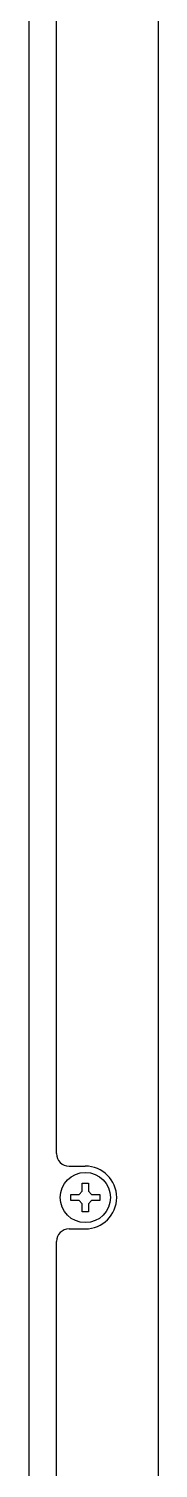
# Model space of a CAD drawing. Header units: millimetres. Extents: x -3169 to 1166, y -4146 to -91.
# Drawn here: x -3167.6 to -3147, y -2162.3 to -1932.9 of the extents above; entities that cross this region are included whole.
import ezdxf

# ---------------------------------------------------------------- set-up
doc = ezdxf.new("R2010")
doc.units = ezdxf.units.MM
doc.header["$LTSCALE"] = 23.1
doc.layers.get('0').update_dxf_attribs({"linetype": 'CONTINUOUS'})

msp = doc.modelspace()

# ---------------------------------------------------------------- linework, layer by layer
for p, q in [((-3167.62, -1479.56), (-3167.62, -2385.46)), ((-3147.02, -1491.96), (-3147.02, -2284.96)), ((-3163.22, -2112.16), (-3163.22, -1499.76)), ((-3161.22, -2114.16), (-3158.62, -2114.16)), ((-3159.12, -2118.16), (-3159.12, -2116.86)), ((-3159.12, -2116.86), (-3158.12, -2116.86)), ((-3158.12, -2116.86), (-3158.12, -2118.16)), ((-3160.92, -2119.66), (-3160.92, -2118.66)), ((-3160.92, -2118.66), (-3159.62, -2118.66)), ((-3159.62, -2119.66), (-3160.92, -2119.66)), ((-3159.62, -2118.66), (-3159.12, -2118.16)), ((-3159.12, -2120.16), (-3159.62, -2119.66)), ((-3158.12, -2118.16), (-3157.62, -2118.66)), ((-3157.62, -2119.66), (-3158.12, -2120.16)), ((-3157.62, -2118.66), (-3156.32, -2118.66)), ((-3156.32, -2119.66), (-3157.62, -2119.66)), ((-3156.32, -2118.66), (-3156.32, -2119.66)), ((-3159.12, -2121.46), (-3159.12, -2120.16)), ((-3158.12, -2121.46), (-3159.12, -2121.46)), ((-3158.12, -2120.16), (-3158.12, -2121.46)), ((-3161.22, -2124.16), (-3158.62, -2124.16)), ((-3163.22, -2282.96), (-3163.22, -2126.16))]:
    msp.add_line(p, q)
msp.add_circle((-3158.62, -2119.16), 4)
for centre, radius, start, end in [((-3161.22, -2112.16), 2, 180, 270), ((-3158.62, -2119.16), 5, 270, 90), ((-3161.22, -2126.16), 2, 90, 180)]:
    msp.add_arc(centre, radius, start, end)

doc.saveas('drawing.dxf')
